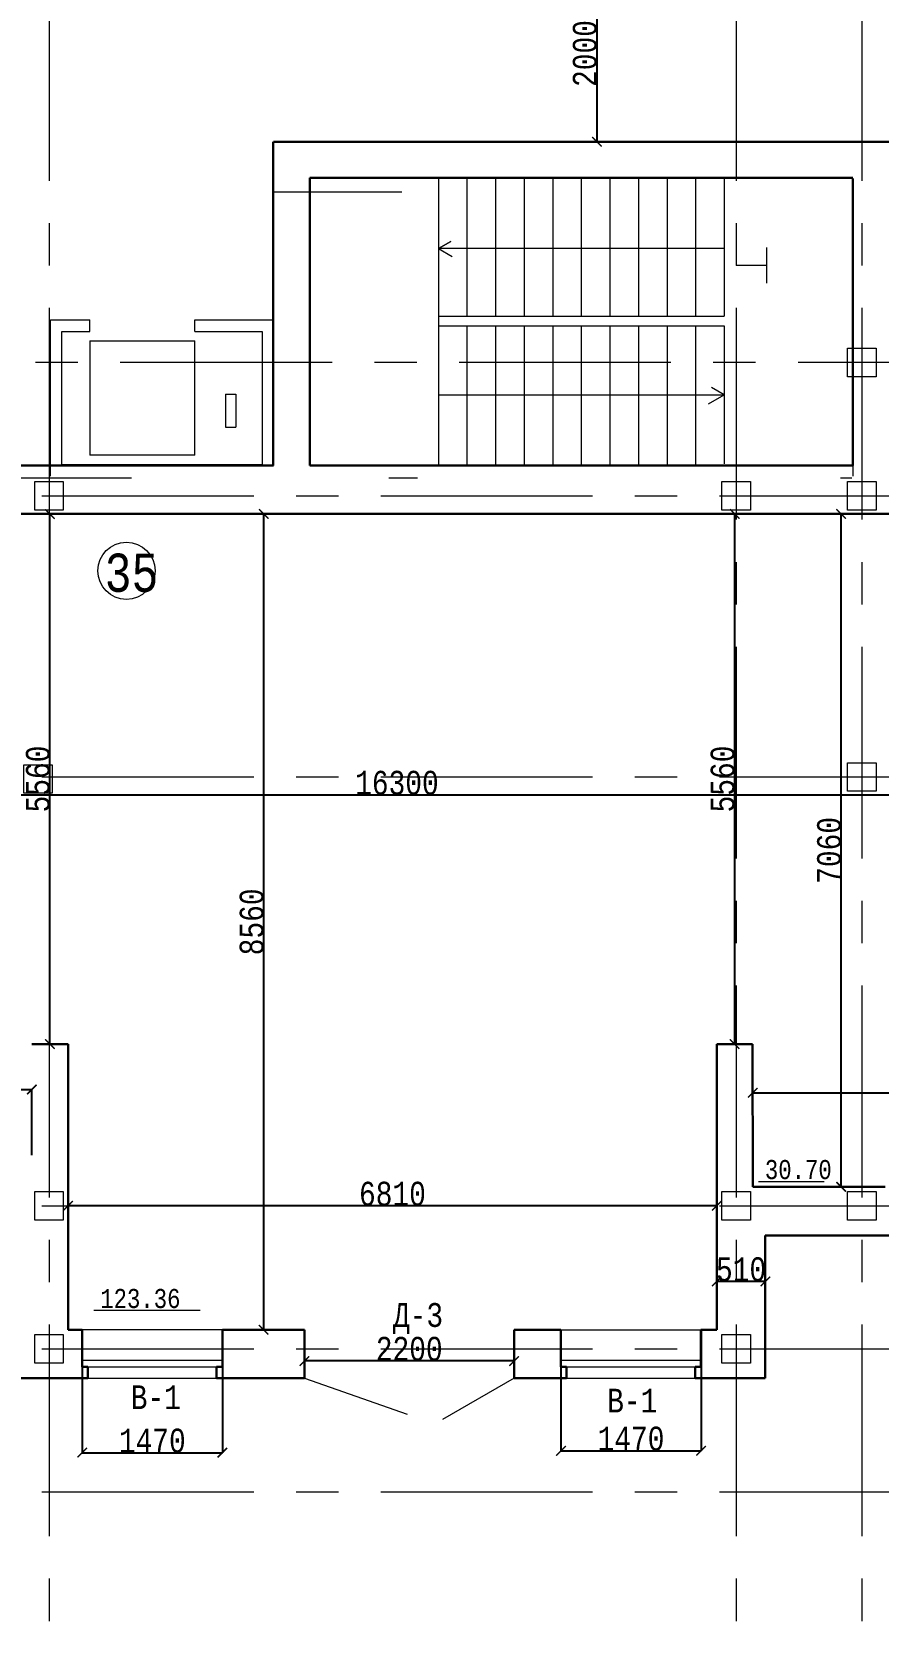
# Model space of a CAD drawing. Header units: millimetres. Extents: x -689206 to 4969298, y -1019800 to 703299.
# Drawn here: x 72604 to 81484, y -649657 to -632938 of the extents above; entities that cross this region are included whole.
import ezdxf

# ---------------------------------------------------------------- set-up
doc = ezdxf.new("R2010")
doc.units = ezdxf.units.MM
doc.linetypes.add('JIS_02_4.0', pattern=[5.5, 4, -1.5])
doc.linetypes.add('осеваяX2', pattern=[101.6, 63.5, -12.7, 12.7, -12.7])
for name, color, linetype, lineweight in [('несущие', 7, 'Continuous', 30), ('ОКНА', 250, 'Continuous', 20), ('РАЗМЕРЫ', 7, 'Continuous', 9), ('сваи', 7, 'JIS_02_4.0', 30), ('стены', 7, 'Continuous', 20)]:
    doc.layers.add(name, color=color, linetype=linetype, lineweight=lineweight)
doc.layers.add('четотам', color=7, linetype='Continuous')
doc.styles.add('Аннотативный', font='isocteur.ttf', dxfattribs={"width": 0.7, "height": 250})
doc.dimstyles.new('Аннотативный', dxfattribs={"dimscale": 0, "dimtxt": 250, "dimasz": 100, "dimexe": 1.25, "dimexo": 0.625, "dimtad": 1, "dimdec": 0, "dimtxsty": 'Аннотативный', "dimblk": 'ARCHTICK', "dimcen": 2.5, "dimadec": 0, "dimazin": 0, "dimtfac": 1, "dimtdec": 0, "dimtmove": 0, "dimatfit": 3, "dimfxl": 1, "dimarcsym": 0})

# ---------------------------------------------------------------- blocks, each defined once
blk = doc.blocks.new('_ArchTick')
at = {"color": 0, "linetype": 'ByBlock', "const_width": 0.15}
blk.add_lwpolyline([(-0.5, -0.5), (0.5, 0.5)], dxfattribs=at)
blk = doc.blocks.new('*D2707')
at = {"layer": 'Defpoints', "color": 0, "lineweight": 5, "transparency": 16777216}
for p in [(72604, -644036), (68332, -644727), (72604, -644727)]:
    blk.add_point(p, dxfattribs=at)
at = {"layer": 'стены', "color": 0, "lineweight": -2, "transparency": 16777216}
for p, q in [((68332, -644726), (68332, -644035)), ((68332, -644036), (72604, -644036)), ((72604, -644726), (72604, -644035))]:
    blk.add_line(p, q, dxfattribs=at)
at = {"layer": 'стены', "color": 0, "lineweight": -2, "transparency": 16777216, "xscale": 100, "yscale": 100, "zscale": 100, "rotation": 180}
blk.add_blockref('_ArchTick', (68332, -644036), dxfattribs=at)
at = {"layer": 'стены', "color": 0, "lineweight": -2, "transparency": 16777216, "xscale": 100, "yscale": 100, "zscale": 100}
blk.add_blockref('_ArchTick', (72604, -644036), dxfattribs=at)
at = {"layer": 'стены', "color": 0, "lineweight": 5, "transparency": 16777216, "insert": (70468, -643910), "char_height": 250, "attachment_point": 5, "style": 'Аннотативный'}
blk.add_mtext('4270', dxfattribs=at)
blk = doc.blocks.new('*D2708')
at = {"layer": 'Defpoints', "color": 0, "lineweight": 5, "transparency": 16777216}
for p in [(84441, -644071), (80169, -644738), (84441, -644738)]:
    blk.add_point(p, dxfattribs=at)
at = {"layer": 'стены', "color": 0, "lineweight": -2, "transparency": 16777216}
for p, q in [((80169, -644738), (80169, -644070)), ((80169, -644071), (84441, -644071)), ((84441, -644738), (84441, -644070))]:
    blk.add_line(p, q, dxfattribs=at)
at = {"layer": 'стены', "color": 0, "lineweight": -2, "transparency": 16777216, "xscale": 100, "yscale": 100, "zscale": 100, "rotation": 180}
blk.add_blockref('_ArchTick', (80169, -644071), dxfattribs=at)
at = {"layer": 'стены', "color": 0, "lineweight": -2, "transparency": 16777216, "xscale": 100, "yscale": 100, "zscale": 100}
blk.add_blockref('_ArchTick', (84441, -644071), dxfattribs=at)
at = {"layer": 'стены', "color": 0, "lineweight": 5, "transparency": 16777216, "insert": (82305, -643945), "char_height": 250, "attachment_point": 5, "style": 'Аннотативный'}
blk.add_mtext('4270', dxfattribs=at)
blk = doc.blocks.new('*D2802')
at = {"layer": 'Defpoints', "color": 0, "lineweight": 5, "transparency": 16777216}
for p in [(72984, -645257), (72984, -645257), (79791, -645257)]:
    blk.add_point(p, dxfattribs=at)
at = {"layer": 'РАЗМЕРЫ', "color": 0, "lineweight": -2, "transparency": 16777216}
for p, q in [((72984, -645256), (72984, -645256)), ((79791, -645257), (72984, -645257)), ((79791, -645256), (79791, -645256))]:
    blk.add_line(p, q, dxfattribs=at)
at = {"layer": 'РАЗМЕРЫ', "color": 0, "lineweight": -2, "transparency": 16777216, "xscale": 100, "yscale": 100, "zscale": 100, "rotation": 180}
blk.add_blockref('_ArchTick', (72984, -645257), dxfattribs=at)
at = {"layer": 'РАЗМЕРЫ', "color": 0, "lineweight": -2, "transparency": 16777216, "xscale": 100, "yscale": 100, "zscale": 100}
blk.add_blockref('_ArchTick', (79791, -645257), dxfattribs=at)
at = {"layer": 'РАЗМЕРЫ', "color": 0, "lineweight": 5, "transparency": 16777216, "insert": (76388, -645131), "char_height": 250, "attachment_point": 5, "style": 'Аннотативный'}
blk.add_mtext('6810', dxfattribs=at)
blk = doc.blocks.new('*D2775')
at = {"layer": 'Defpoints', "color": 0, "linetype": 'ByBlock', "lineweight": 5, "transparency": 16777216}
for p in [(73133, -646557), (74603, -646557), (74603, -647847)]:
    blk.add_point(p, dxfattribs=at)
at = {"layer": 'РАЗМЕРЫ', "color": 0, "linetype": 'ByBlock', "lineweight": -2, "transparency": 16777216}
for p, q in [((73133, -646558), (73133, -647848)), ((74603, -646558), (74603, -647848)), ((73133, -647847), (74603, -647847))]:
    blk.add_line(p, q, dxfattribs=at)
at = {"layer": 'РАЗМЕРЫ', "color": 0, "linetype": 'ByBlock', "lineweight": -2, "transparency": 16777216, "xscale": 100, "yscale": 100, "zscale": 100, "rotation": 180}
blk.add_blockref('_ArchTick', (73133, -647847), dxfattribs=at)
at = {"layer": 'РАЗМЕРЫ', "color": 0, "linetype": 'ByBlock', "lineweight": -2, "transparency": 16777216, "xscale": 100, "yscale": 100, "zscale": 100}
blk.add_blockref('_ArchTick', (74603, -647847), dxfattribs=at)
at = {"layer": 'РАЗМЕРЫ', "color": 0, "linetype": 'ByBlock', "lineweight": 5, "transparency": 16777216, "insert": (73868, -647722), "char_height": 250, "attachment_point": 5, "style": 'Аннотативный'}
blk.add_mtext('1470', dxfattribs=at)
blk = doc.blocks.new('*D2776')
at = {"layer": 'Defpoints', "color": 0, "linetype": 'ByBlock', "lineweight": 5, "transparency": 16777216}
for p in [(78156, -646557), (79626, -646557), (79626, -647827)]:
    blk.add_point(p, dxfattribs=at)
at = {"layer": 'РАЗМЕРЫ', "color": 0, "linetype": 'ByBlock', "lineweight": -2, "transparency": 16777216}
for p, q in [((78156, -646558), (78156, -647828)), ((79626, -646558), (79626, -647828)), ((78156, -647827), (79626, -647827))]:
    blk.add_line(p, q, dxfattribs=at)
at = {"layer": 'РАЗМЕРЫ', "color": 0, "linetype": 'ByBlock', "lineweight": -2, "transparency": 16777216, "xscale": 100, "yscale": 100, "zscale": 100, "rotation": 180}
blk.add_blockref('_ArchTick', (78156, -647827), dxfattribs=at)
at = {"layer": 'РАЗМЕРЫ', "color": 0, "linetype": 'ByBlock', "lineweight": -2, "transparency": 16777216, "xscale": 100, "yscale": 100, "zscale": 100}
blk.add_blockref('_ArchTick', (79626, -647827), dxfattribs=at)
at = {"layer": 'РАЗМЕРЫ', "color": 0, "linetype": 'ByBlock', "lineweight": 5, "transparency": 16777216, "insert": (78891, -647701), "char_height": 250, "attachment_point": 5, "style": 'Аннотативный'}
blk.add_mtext('1470', dxfattribs=at)
blk = doc.blocks.new('*D2791')
at = {"layer": 'Defpoints', "color": 0, "linetype": 'ByBlock', "lineweight": 5, "transparency": 16777216}
for p in [(75464, -646757), (77664, -646812), (75464, -646885)]:
    blk.add_point(p, dxfattribs=at)
at = {"layer": 'РАЗМЕРЫ', "color": 0, "linetype": 'ByBlock', "lineweight": -2, "transparency": 16777216}
for p, q in [((75464, -646758), (75464, -646886)), ((77664, -646813), (77664, -646886)), ((77664, -646885), (75464, -646885))]:
    blk.add_line(p, q, dxfattribs=at)
at = {"layer": 'РАЗМЕРЫ', "color": 0, "linetype": 'ByBlock', "lineweight": -2, "transparency": 16777216, "xscale": 100, "yscale": 100, "zscale": 100, "rotation": 180}
blk.add_blockref('_ArchTick', (75464, -646885), dxfattribs=at)
at = {"layer": 'РАЗМЕРЫ', "color": 0, "linetype": 'ByBlock', "lineweight": -2, "transparency": 16777216, "xscale": 100, "yscale": 100, "zscale": 100}
blk.add_blockref('_ArchTick', (77664, -646885), dxfattribs=at)
at = {"layer": 'РАЗМЕРЫ', "color": 0, "linetype": 'ByBlock', "lineweight": 5, "transparency": 16777216, "insert": (76564, -646759), "char_height": 250, "attachment_point": 5, "style": 'Аннотативный'}
blk.add_mtext('2200', dxfattribs=at)
blk = doc.blocks.new('*D2903')
at = {"layer": 'Defpoints', "color": 0, "linetype": 'ByBlock', "lineweight": 5, "transparency": 16777216}
for p in [(80169, -637997), (81096, -637997), (80169, -645057)]:
    blk.add_point(p, dxfattribs=at)
at = {"layer": 'РАЗМЕРЫ', "color": 0, "linetype": 'ByBlock', "lineweight": -2, "transparency": 16777216}
for p, q in [((80169, -637997), (81098, -637997)), ((81096, -645057), (81096, -637997)), ((80169, -645057), (81098, -645057))]:
    blk.add_line(p, q, dxfattribs=at)
at = {"layer": 'РАЗМЕРЫ', "color": 0, "linetype": 'ByBlock', "lineweight": -2, "transparency": 16777216, "xscale": 100, "yscale": 100, "zscale": 100}
for p, rotation in [((81096, -637997), 90), ((81096, -645057), 270)]:
    blk.add_blockref('_ArchTick', p, dxfattribs=dict(at, rotation=rotation))
at = {"layer": 'РАЗМЕРЫ', "color": 0, "linetype": 'ByBlock', "lineweight": 5, "transparency": 16777216, "insert": (80971, -641527), "char_height": 250, "attachment_point": 5, "rotation": 90, "style": 'Аннотативный'}
blk.add_mtext('7060', dxfattribs=at)
blk = doc.blocks.new('*D2893')
at = {"layer": 'Defpoints', "color": 0, "linetype": 'ByBlock', "lineweight": 5, "transparency": 16777216}
for p in [(78527, -632239), (78534, -634091), (79145, -634091)]:
    blk.add_point(p, dxfattribs=at)
at = {"layer": 'РАЗМЕРЫ', "color": 0, "linetype": 'ByBlock', "lineweight": -2, "transparency": 16777216}
for p, q in [((78528, -632239), (78535, -632239)), ((78534, -632239), (78534, -634091)), ((79145, -634091), (78533, -634091))]:
    blk.add_line(p, q, dxfattribs=at)
at = {"layer": 'РАЗМЕРЫ', "color": 0, "linetype": 'ByBlock', "lineweight": -2, "transparency": 16777216, "xscale": 100, "yscale": 100, "zscale": 100}
for p, rotation in [((78534, -632239), 90), ((78534, -634091), 270)]:
    blk.add_blockref('_ArchTick', p, dxfattribs=dict(at, rotation=rotation))
at = {"layer": 'РАЗМЕРЫ', "color": 0, "linetype": 'ByBlock', "lineweight": 5, "transparency": 16777216, "insert": (78408, -633165), "char_height": 250, "attachment_point": 5, "rotation": 90, "style": 'Аннотативный'}
blk.add_mtext('2000', dxfattribs=at)
blk = doc.blocks.new('*D2911')
at = {"layer": 'Defpoints', "color": 0, "lineweight": 5, "ltscale": 15000, "transparency": 16777216}
for p in [(75037, -637997), (75074, -637997), (75037, -646557)]:
    blk.add_point(p, dxfattribs=at)
at = {"layer": 'сваи', "color": 0, "lineweight": -2, "ltscale": 15000, "transparency": 16777216}
for p, q in [((75073, -637997), (75036, -637997)), ((75037, -646557), (75037, -637997)), ((75038, -646557), (75039, -646557))]:
    blk.add_line(p, q, dxfattribs=at)
at = {"layer": 'сваи', "color": 0, "lineweight": -2, "ltscale": 15000, "transparency": 16777216, "xscale": 100, "yscale": 100, "zscale": 100}
for p, rotation in [((75037, -637997), 90), ((75037, -646557), 270)]:
    blk.add_blockref('_ArchTick', p, dxfattribs=dict(at, rotation=rotation))
at = {"layer": 'сваи', "color": 0, "lineweight": 5, "ltscale": 15000, "transparency": 16777216, "insert": (74912, -642277), "char_height": 250, "attachment_point": 5, "rotation": 90, "style": 'Аннотативный'}
blk.add_mtext('8560', dxfattribs=at)
blk = doc.blocks.new('*D2912')
at = {"layer": 'Defpoints', "color": 0, "lineweight": 5, "ltscale": 15000, "transparency": 16777216}
for p in [(72794, -637997), (72794, -637997), (72794, -643560)]:
    blk.add_point(p, dxfattribs=at)
at = {"layer": 'сваи', "color": 0, "lineweight": -2, "ltscale": 15000, "transparency": 16777216}
for p, q in [((72794, -643560), (72794, -637997)), ((72795, -637997), (72796, -637997)), ((72795, -643560), (72796, -643560))]:
    blk.add_line(p, q, dxfattribs=at)
at = {"layer": 'сваи', "color": 0, "lineweight": -2, "ltscale": 15000, "transparency": 16777216, "xscale": 100, "yscale": 100, "zscale": 100}
for p, rotation in [((72794, -637997), 90), ((72794, -643560), 270)]:
    blk.add_blockref('_ArchTick', p, dxfattribs=dict(at, rotation=rotation))
at = {"layer": 'сваи', "color": 0, "lineweight": 5, "ltscale": 15000, "transparency": 16777216, "insert": (72669, -640778), "char_height": 250, "attachment_point": 5, "rotation": 90, "style": 'Аннотативный'}
blk.add_mtext('5560', dxfattribs=at)
blk = doc.blocks.new('*D2913')
at = {"layer": 'Defpoints', "color": 0, "lineweight": 5, "ltscale": 15000, "transparency": 16777216}
for p in [(79979, -637997), (79979, -637997), (79979, -643560)]:
    blk.add_point(p, dxfattribs=at)
at = {"layer": 'сваи', "color": 0, "lineweight": -2, "ltscale": 15000, "transparency": 16777216}
for p, q in [((79979, -643560), (79979, -637997)), ((79980, -637997), (79981, -637997)), ((79980, -643560), (79981, -643560))]:
    blk.add_line(p, q, dxfattribs=at)
at = {"layer": 'сваи', "color": 0, "lineweight": -2, "ltscale": 15000, "transparency": 16777216, "xscale": 100, "yscale": 100, "zscale": 100}
for p, rotation in [((79979, -637997), 90), ((79979, -643560), 270)]:
    blk.add_blockref('_ArchTick', p, dxfattribs=dict(at, rotation=rotation))
at = {"layer": 'сваи', "color": 0, "lineweight": 5, "ltscale": 15000, "transparency": 16777216, "insert": (79854, -640778), "char_height": 250, "attachment_point": 5, "rotation": 90, "style": 'Аннотативный'}
blk.add_mtext('5560', dxfattribs=at)
blk = doc.blocks.new('*D2914')
at = {"layer": 'Defpoints', "color": 0, "lineweight": 5, "ltscale": 15000, "transparency": 16777216}
for p in [(68285, -640945), (84584, -640945), (84584, -640945)]:
    blk.add_point(p, dxfattribs=at)
at = {"layer": 'сваи', "color": 0, "lineweight": -2, "ltscale": 15000, "transparency": 16777216}
for p, q in [((68285, -640945), (68285, -640946)), ((68285, -640945), (84584, -640945)), ((84584, -640944), (84584, -640944))]:
    blk.add_line(p, q, dxfattribs=at)
at = {"layer": 'сваи', "color": 0, "lineweight": -2, "ltscale": 15000, "transparency": 16777216, "xscale": 100, "yscale": 100, "zscale": 100, "rotation": 180}
blk.add_blockref('_ArchTick', (68285, -640945), dxfattribs=at)
at = {"layer": 'сваи', "color": 0, "lineweight": -2, "ltscale": 15000, "transparency": 16777216, "xscale": 100, "yscale": 100, "zscale": 100}
blk.add_blockref('_ArchTick', (84584, -640945), dxfattribs=at)
at = {"layer": 'сваи', "color": 0, "lineweight": 5, "ltscale": 15000, "transparency": 16777216, "insert": (76435, -640819), "char_height": 250, "attachment_point": 5, "style": 'Аннотативный'}
blk.add_mtext('16300', dxfattribs=at)
blk = doc.blocks.new('*D2941')
at = {"layer": 'Defpoints', "color": 0, "linetype": 'ByBlock', "lineweight": 5, "ltscale": 35, "transparency": 16777216}
for p in [(79791, -646050), (79791, -646050), (80301, -646050)]:
    blk.add_point(p, dxfattribs=at)
at = {"layer": 'РАЗМЕРЫ', "color": 0, "linetype": 'ByBlock', "lineweight": -2, "ltscale": 35, "transparency": 16777216}
for p, q in [((79791, -646050), (79791, -646051)), ((80301, -646050), (79791, -646050)), ((80301, -646049), (80301, -646048))]:
    blk.add_line(p, q, dxfattribs=at)
at = {"layer": 'РАЗМЕРЫ', "color": 0, "linetype": 'ByBlock', "lineweight": -2, "ltscale": 35, "transparency": 16777216, "xscale": 100, "yscale": 100, "zscale": 100, "rotation": 180}
blk.add_blockref('_ArchTick', (79791, -646050), dxfattribs=at)
at = {"layer": 'РАЗМЕРЫ', "color": 0, "linetype": 'ByBlock', "lineweight": -2, "ltscale": 35, "transparency": 16777216, "xscale": 100, "yscale": 100, "zscale": 100}
blk.add_blockref('_ArchTick', (80301, -646050), dxfattribs=at)
at = {"layer": 'РАЗМЕРЫ', "color": 0, "linetype": 'ByBlock', "lineweight": 5, "ltscale": 35, "transparency": 16777216, "insert": (80046, -645924), "char_height": 250, "attachment_point": 5, "style": 'Аннотативный'}
blk.add_mtext('510', dxfattribs=at)

msp = doc.modelspace()

# ---------------------------------------------------------------- linework, layer by layer
at = {"layer": 'несущие', "color": 0}
for p, q in [((80168.7, -645057.2), (81559.9, -645057.2)), ((81619.9, -645567.2), (80300.6, -645567.2)), ((80300.6, -647066.9), (80300.6, -645567.2)), ((72984.2, -646556.9), (73133.3, -646556.9)), ((74603.3, -646556.9), (75464.2, -646556.9)), ((75464.2, -647066.9), (75464.2, -646556.9)), ((77664.2, -647066.9), (77664.2, -646556.9)), ((77664.2, -646556.9), (78155.6, -646556.9)), ((79625.6, -646556.9), (79791, -646556.9)), ((72474.2, -647066.9), (73193.3, -647066.9)), ((74543.3, -647066.9), (75464.2, -647066.9)), ((78215.6, -647066.9), (77664.2, -647066.9)), ((80300.6, -647066.9), (79565.6, -647066.9))]:
    msp.add_line(p, q, dxfattribs=at)
at = {"layer": 'ОКНА', "color": 0, "lineweight": 13}
for p, q in [((74603.3, -646556.9), (73133.3, -646556.9)), ((78155.6, -646556.9), (79625.6, -646556.9)), ((73193.3, -647066.9), (74543.3, -647066.9)), ((78215.6, -647066.9), (79565.6, -647066.9))]:
    msp.add_line(p, q, dxfattribs=at)
at = {"layer": 'ОКНА', "color": 0}
for p, q in [((77664.2, -646556.9), (78155.6, -646556.9)), ((73133.3, -647066.9), (73193.3, -647066.9)), ((74543.3, -647066.9), (74603.3, -647066.9))]:
    msp.add_line(p, q, dxfattribs=at)
at = {"layer": 'ОКНА', "lineweight": 13}
for p, q in [((73133.3, -646876.9), (74603.3, -646876.9)), ((73193.3, -646946.9), (74543.3, -646946.9)), ((78155.6, -646876.9), (79625.6, -646876.9)), ((78215.6, -646946.9), (79565.6, -646946.9))]:
    msp.add_line(p, q, dxfattribs=at)
at = {"layer": 'ОКНА', "color": 18, "lineweight": 30, "true_color": 0x000000}
for p, q in [((73133.3, -646946.9), (73193.3, -646946.9)), ((73193.3, -647066.9), (73193.3, -646946.9)), ((74603.3, -646946.9), (74543.3, -646946.9)), ((74543.3, -646946.9), (74543.3, -647066.9)), ((78155.6, -646946.9), (78215.6, -646946.9)), ((78215.6, -647066.9), (78215.6, -646946.9)), ((79625.6, -646946.9), (79565.6, -646946.9)), ((79565.6, -646946.9), (79565.6, -647066.9))]:
    msp.add_line(p, q, dxfattribs=at)
at = {"layer": 'РАЗМЕРЫ', "linetype": 'осеваяX2', "lineweight": 5, "ltscale": 35}
for p, q in [((72784.2, -607385.9), (72784.2, -657227.2)), ((79994.2, -607385.9), (79994.2, -657227.2)), ((111314.2, -636407.6), (44261.5, -636407.6))]:
    msp.add_line(p, q, dxfattribs=at)
at = {"layer": 'РАЗМЕРЫ', "linetype": 'ByBlock', "lineweight": 30}
for p, q in [((75137, -634091.2), (75137, -637486.9)), ((75139.7, -634091.2), (81599.7, -634091.2)), ((81219.7, -634471.2), (75519.7, -634471.2)), ((75519.7, -637486.9), (75519.7, -634471.2)), ((81209.1, -637996.9), (81599.7, -637996.9))]:
    msp.add_line(p, q, dxfattribs=at)
at = {"layer": 'РАЗМЕРЫ', "linetype": 'ByBlock', "lineweight": 13}
for p, q in [((76869.7, -634471.2), (76869.7, -635921.2)), ((77169.7, -634471.2), (77169.7, -635921.2)), ((77469.7, -634471.2), (77469.7, -635921.2)), ((77769.7, -634471.2), (77769.7, -635921.2)), ((78069.7, -634471.2), (78069.7, -635921.2)), ((78369.7, -634471.2), (78369.7, -635921.2)), ((78669.7, -634471.2), (78669.7, -635921.2)), ((78969.7, -634471.2), (78969.7, -635921.2)), ((79269.7, -634471.2), (79269.7, -635921.2)), ((79569.7, -634471.2), (79569.7, -635921.2)), ((79869.7, -634471.2), (79869.7, -635921.2)), ((76869.7, -635211.9), (76998.9, -635137.3)), ((76998.9, -635137.3), (76869.7, -635211.9)), ((76869.7, -635196.2), (76869.7, -636746.2)), ((79869.7, -635211.9), (76869.7, -635211.9)), ((76869.7, -635211.9), (77013.6, -635295)), ((72799.7, -637601.2), (72799.7, -635961.2)), ((76869.7, -635921.2), (79869.7, -635921.2)), ((76869.7, -636021.2), (76869.7, -637471.2)), ((76869.7, -636021.2), (79869.7, -636021.2)), ((77169.7, -636021.2), (77169.7, -637486.9)), ((77469.7, -636021.2), (77469.7, -637486.9)), ((77769.7, -636021.2), (77769.7, -637486.9)), ((78069.7, -636021.2), (78069.7, -637486.9)), ((78369.7, -636021.2), (78369.7, -637486.9)), ((78669.7, -636021.2), (78669.7, -637486.9)), ((78969.7, -636021.2), (78969.7, -637486.9)), ((79269.7, -636021.2), (79269.7, -637486.9)), ((79569.7, -636021.2), (79569.7, -637486.9)), ((79869.7, -636021.2), (79869.7, -637471.2)), ((76869.7, -636746.2), (79869.7, -636746.2)), ((79703.6, -636842.1), (79869.7, -636746.2)), ((79869.7, -636746.2), (79734.8, -636668.3))]:
    msp.add_line(p, q, dxfattribs=at)
at = {"layer": 'РАЗМЕРЫ', "lineweight": 30, "ltscale": 150}
msp.add_line((81219.7, -634474.9), (81219.7, -637486.9), dxfattribs=at)
at = {"layer": 'РАЗМЕРЫ', "linetype": 'ByBlock', "lineweight": 20}
for p, q in [((75137, -634616.9), (76487, -634616.9)), ((81219.7, -634601.2), (81219.7, -637601.2)), ((76651, -637486.9), (75519.7, -637486.9)), ((76651, -637486.9), (78001, -637486.9)), ((76651, -637486.9), (78001, -637486.9)), ((72301, -637616.9), (73651, -637616.9)), ((76351, -637616.9), (76651, -637616.9)), ((81089.1, -637616.9), (81209.1, -637616.9))]:
    msp.add_line(p, q, dxfattribs=at)
at = {"layer": 'РАЗМЕРЫ', "lineweight": 15, "ltscale": 35}
for p, q in [((80313.3, -635201), (80313.3, -635574.7)), ((80313.3, -635387.9), (79994.2, -635387.9))]:
    msp.add_line(p, q, dxfattribs=at)
at = {"layer": 'РАЗМЕРЫ', "lineweight": 13}
for p, q in [((72799.7, -635961.2), (73212.8, -635961.2)), ((73212.8, -636081.2), (73212.8, -635961.2)), ((74312.8, -635961.2), (75139.7, -635961.2)), ((74312.8, -636081.2), (74312.8, -635961.2)), ((72919.7, -637481.2), (72919.7, -636081.2)), ((72919.7, -636081.2), (73212.8, -636081.2)), ((74312.8, -636081.2), (75019.7, -636081.2)), ((75019.7, -636081.2), (75019.7, -637481.2)), ((73212.8, -636181), (73212.8, -637381.2)), ((73212.8, -636181), (74312.8, -636181)), ((74312.8, -637381.2), (74312.8, -636181)), ((74635.7, -636738.6), (74745.7, -636738.6)), ((74635.7, -637084.8), (74745.7, -637084.8)), ((75019.7, -637481.2), (72919.7, -637481.2)), ((74312.8, -637381.2), (73212.8, -637381.2))]:
    msp.add_line(p, q, dxfattribs=at)
at = {"layer": 'РАЗМЕРЫ'}
for p, q in [((80227.9, -645000.1), (80917.1, -645000.1)), ((73253.5, -646353.1), (74371.5, -646353.1))]:
    msp.add_line(p, q, dxfattribs=at)
at = {"layer": 'РАЗМЕРЫ', "color": 7, "lineweight": 25, "true_color": 0xffffff}
msp.add_line((79790.6, -645740.1), (79791, -645740.1), dxfattribs=at)
at = {"layer": 'РАЗМЕРЫ', "color": 0, "lineweight": 9}
for p, q in [((75464.2, -647066.9), (76543.6, -647443.2)), ((77664.2, -647066.9), (76914.1, -647500))]:
    msp.add_line(p, q, dxfattribs=at)
at = {"layer": 'сваи', "lineweight": 20, "ltscale": 15000}
msp.add_line((76869.7, -637471.2), (76869.7, -637486.9), dxfattribs=at)
at = {"layer": 'стены', "linetype": 'осеваяX2', "lineweight": 5, "ltscale": 35}
for p, q in [((81314.2, -607385.9), (81314.2, -657227.2)), ((44261.5, -637806.9), (111314.2, -637806.9)), ((44261.5, -640754.9), (111314.2, -640754.9)), ((44261.5, -645256.9), (111314.2, -645256.9)), ((44261.5, -646756.9), (111314.2, -646756.9)), ((44261.5, -648256.9), (111314.2, -648256.9))]:
    msp.add_line(p, q, dxfattribs=at)
at = {"layer": 'стены', "lineweight": 13}
for p, q in [((74635.7, -636738.6), (74635.7, -637084.8)), ((74745.7, -636738.6), (74745.7, -637084.8))]:
    msp.add_line(p, q, dxfattribs=at)
at = {"layer": 'стены', "lineweight": 30}
for p, q in [((71372.2, -637486.9), (75139.7, -637486.9)), ((75519.7, -637486.9), (81219.7, -637486.9)), ((71372.2, -637996.9), (72984.2, -637996.9)), ((72984.2, -637996.9), (79913.2, -637996.9)), ((79913.2, -637996.9), (81464.2, -637996.9)), ((72604.4, -643559.5), (72984.2, -643559.5)), ((72984.2, -646556.9), (72984.2, -643559.5)), ((79791, -643559.5), (79791, -646556.9)), ((79791, -643559.5), (80167.8, -643559.5)), ((80167.8, -643559.5), (80168.7, -645057.2))]:
    msp.add_line(p, q, dxfattribs=at)
at = {"layer": 'стены', "color": 18, "lineweight": 30, "true_color": 0x000000}
for p, q in [((73133.3, -646556.9), (73133.3, -646946.9)), ((74603.3, -646946.9), (74603.3, -646556.9)), ((78155.6, -646556.9), (78155.6, -646946.9)), ((79625.6, -646946.9), (79625.6, -646556.9))]:
    msp.add_line(p, q, dxfattribs=at)
at = {"layer": 'стены', "lineweight": 20}
for points in [[(81164.2, -636257.6), (81464.2, -636257.6), (81464.2, -636557.6), (81164.2, -636557.6)], [(72634.2, -637656.9), (72934.2, -637656.9), (72934.2, -637956.9), (72634.2, -637956.9)], [(79844.2, -637656.9), (80144.2, -637656.9), (80144.2, -637956.9), (79844.2, -637956.9)], [(81164.2, -637655.9), (81464.2, -637655.9), (81464.2, -637955.9), (81164.2, -637955.9)], [(72518.7, -640628.2), (72818.7, -640628.2), (72818.7, -640928.2), (72518.7, -640928.2)], [(81164.2, -640606.9), (81464.2, -640606.9), (81464.2, -640906.9), (81164.2, -640906.9)], [(72634.2, -645106.9), (72934.2, -645106.9), (72934.2, -645406.9), (72634.2, -645406.9)], [(79844.2, -645106.9), (80144.2, -645106.9), (80144.2, -645406.9), (79844.2, -645406.9)], [(81164.2, -645106.9), (81464.2, -645106.9), (81464.2, -645406.9), (81164.2, -645406.9)], [(72634.2, -646606.4), (72934.2, -646606.4), (72934.2, -646906.4), (72634.2, -646906.4)], [(79844.2, -646606.9), (80144.2, -646606.9), (80144.2, -646906.9), (79844.2, -646906.9)]]:
    msp.add_lwpolyline(points, close=True, dxfattribs=at)
at = {"layer": 'четотам', "lineweight": 13}
msp.add_circle((73596.5, -638592.6), 300, dxfattribs=at)

# ---------------------------------------------------------------- texts
at = {"layer": 'РАЗМЕРЫ', "lineweight": 13, "ltscale": 150, "insert": (73368.5, -638412.7), "char_height": 401.1, "width": 1460, "attachment_point": 1, "style": 'Аннотативный'}
msp.add_mtext('35', dxfattribs=at)
at = {"layer": 'РАЗМЕРЫ', "char_height": 200, "width": 656.117, "attachment_point": 1, "style": 'Аннотативный'}
for s, insert in [('30.70', (80296.1, -644776.1)), ('123.36', (73321.8, -646129))]:
    msp.add_mtext(s, dxfattribs=dict(at, insert=insert))
at = {"layer": 'РАЗМЕРЫ', "lineweight": 20, "ltscale": 150, "char_height": 250, "width": 922.913, "attachment_point": 1, "style": 'Аннотативный'}
for s, insert in [('Д-3', (76393.3, -646277.3)), ('В-1', (73641.5, -647139.7)), ('В-1', (78641.5, -647175.4))]:
    msp.add_mtext(s, dxfattribs=dict(at, insert=insert))

# ---------------------------------------------------------------- dimensions: what is measured, and where the dimension line sits
at = {"layer": 'РАЗМЕРЫ', "linetype": 'ByBlock', "lineweight": 5}
dim = msp.add_linear_dim(base=(78534.1, -634091.2), p1=(78527.1, -632238.7), p2=(79145.4, -634091.2), angle=90, text='2000', dimstyle='Аннотативный', dxfattribs=at)
dim.commit()
dim.dimension.update_dxf_attribs({"geometry": '*D2893', "text_midpoint": (78408.4, -633164.9)})
dim = msp.add_linear_dim(base=(81096.4, -637996.9), p1=(80168.7, -645057.2), p2=(80168.7, -637996.9), angle=90, dimstyle='Аннотативный', dxfattribs=at)
dim.commit()
dim.dimension.update_dxf_attribs({"geometry": '*D2903', "text_midpoint": (80970.8, -641527.1)})
at = {"layer": 'РАЗМЕРЫ', "lineweight": 5}
dim = msp.add_linear_dim(base=(72984.2, -645256.9), p1=(79791, -645256.9), p2=(72984.2, -645256.9), text='6810', dimstyle='Аннотативный', dxfattribs=at)
dim.commit()
dim.dimension.update_dxf_attribs({"geometry": '*D2802', "text_midpoint": (76387.6, -645131.3)})
at = {"layer": 'РАЗМЕРЫ', "linetype": 'ByBlock', "lineweight": 5, "ltscale": 35}
dim = msp.add_linear_dim(base=(79791, -646049.5), p1=(80300.6, -646049.5), p2=(79791, -646049.5), dimstyle='Аннотативный', dxfattribs=at)
dim.commit()
dim.dimension.update_dxf_attribs({"geometry": '*D2941', "text_midpoint": (80045.8, -645923.9)})
at = {"layer": 'РАЗМЕРЫ', "color": 18, "linetype": 'ByBlock', "lineweight": 5, "true_color": 0x000000}
for base, p1, p2, picture, middle in [((74603.3, -647847.2), (73133.3, -646556.9), (74603.3, -646556.9), '*D2775', (73868.3, -647721.6)), ((75464.2, -646884.6), (77664.2, -646811.9), (75464.2, -646756.9), '*D2791', (76564.2, -646759)), ((79625.6, -647826.6), (78155.6, -646556.9), (79625.6, -646556.9), '*D2776', (78890.6, -647701))]:
    dim = msp.add_linear_dim(base=base, p1=p1, p2=p2, dimstyle='Аннотативный', dxfattribs=at)
    dim.commit()
    dim.dimension.update_dxf_attribs({"geometry": picture, "text_midpoint": middle})
at = {"layer": 'сваи', "lineweight": 5, "ltscale": 15000}
for base, p1, p2, picture, middle in [((72794.3, -637996.9), (72794.3, -643559.5), (72794.3, -637996.9), '*D2912', (72668.7, -640778.2)), ((79979.4, -637996.9), (79979.4, -643559.5), (79979.4, -637996.9), '*D2913', (79853.7, -640778.2))]:
    dim = msp.add_linear_dim(base=base, p1=p1, p2=p2, angle=90, text='5560', dimstyle='Аннотативный', dxfattribs=at)
    dim.commit()
    dim.dimension.update_dxf_attribs({"geometry": picture, "text_midpoint": middle})
dim = msp.add_linear_dim(base=(75037.5, -637996.9), p1=(75037.5, -646556.9), p2=(75073.7, -637996.9), angle=90, dimstyle='Аннотативный', dxfattribs=at)
dim.commit()
dim.dimension.update_dxf_attribs({"geometry": '*D2911', "text_midpoint": (74911.9, -642276.9)})
dim = msp.add_linear_dim(base=(84584.2, -640944.9), p1=(68284.9, -640944.8), p2=(84584.2, -640944.9), text='16300', dimstyle='Аннотативный', dxfattribs=at)
dim.commit()
dim.dimension.update_dxf_attribs({"geometry": '*D2914', "text_midpoint": (76434.6, -640819.3)})
at = {"layer": 'стены', "lineweight": 5}
for base, p1, p2, picture, middle in [((72604.2, -644035.9), (68332.2, -644726.9), (72604.2, -644726.9), '*D2707', (70468.2, -643910.2)), ((84440.7, -644070.9), (80168.7, -644738.2), (84440.7, -644738.2), '*D2708', (82304.7, -643945.2))]:
    dim = msp.add_linear_dim(base=base, p1=p1, p2=p2, text='4270', dimstyle='Аннотативный', dxfattribs=at)
    dim.commit()
    dim.dimension.update_dxf_attribs({"geometry": picture, "text_midpoint": middle})

doc.saveas('drawing.dxf')
